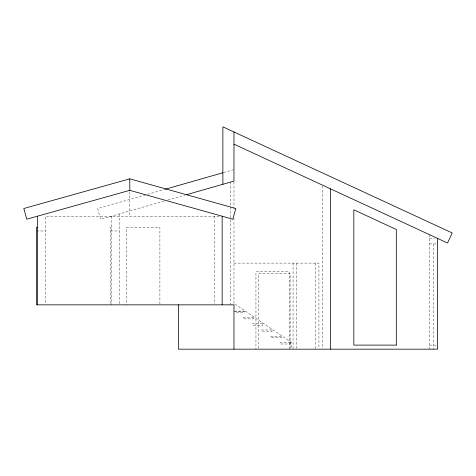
<?xml version="1.0" encoding="UTF-8"?>
<svg xmlns="http://www.w3.org/2000/svg" width="476" height="476" viewBox="0 0 476 476"><rect width="100%" height="100%" fill="white"/><g stroke="black" fill="none" stroke-linecap="round" stroke-linejoin="round"><path stroke-width="0.36" stroke-dasharray="2.38 1.78" d="M145.781 194.815L97.634 208.589L100.68 219.246L164.291 201.045M147.447 194.339L164.529 189.448M223.577 172.55L233.27 169.777M167.861 200.021L185.063 195.1M219.257 216.193L45.398 216.193L45.398 304.104M111.33 227.278L110.408 227.278L110.408 304.848M36.533 230.973L45.398 230.973M110.408 230.973L119.274 230.973M429.548 238.357L434.6 238.357M429.548 243.92L436.825 243.92M233.966 263.109L318.92 263.109L318.92 348.426M234.698 304.848L236.161 304.848L291.217 342.292L291.217 347.795M234.704 311.125L244.307 311.125L244.307 312.601L234.704 312.601M233.966 311.459L244.307 311.459M429.548 345.106L436.825 345.106M433.517 243.92L433.517 349.17M429.548 234.686L429.548 349.17M322.615 185.938L322.615 348.426M315.409 263.109L315.409 349.17M296.572 263.109L296.572 348.426M293.067 263.109L293.067 349.17M290.11 348.426L290.11 273.45L258.712 273.45L258.712 348.426M289.188 349.17L289.188 271.6L255.945 271.6L255.945 349.17M233.966 181.844L233.966 210.743M233.966 218.044L233.966 304.848M230.455 182.112L230.455 304.848M214.206 216.193L214.206 304.104M159.906 304.104L159.906 227.278L126.664 227.278L126.664 304.848M129.799 191.733L129.799 216.193M119.274 213.926L119.274 304.848M111.33 216.193L111.33 304.848M253.541 317.403L243.2 317.403L243.2 318.884L253.541 318.884L253.541 317.403M262.776 323.686L252.435 323.686L252.435 325.162L262.776 325.162L262.776 323.686M272.01 329.963L261.669 329.963L261.669 331.439L272.01 331.439L272.01 329.963M281.245 336.24L270.904 336.24L270.904 337.722L281.245 337.722L281.245 336.24M290.479 342.524L280.138 342.524L280.138 343.999L290.479 343.999L290.479 342.524"/><path stroke-width="0.71" d="M165.237 189.246L222.881 172.752M186.461 194.696L233.966 181.106L233.966 131.959M129.799 178.833L23.8 208.512L26.787 219.186L129.799 190.34L232.818 219.186L235.804 208.512L129.799 178.833L129.799 190.34M37.461 227.278L36.533 227.278L36.533 304.848L233.966 304.848L233.966 349.17M233.966 144.168L447.547 243.01L452.2 232.954L222.881 126.83L222.881 184.277M437.492 238.357L437.492 349.17L178.375 349.17L178.375 304.848M330.558 188.871L330.558 349.17M222.143 216.193L222.143 304.848M37.461 216.193L37.461 304.848M396.306 345.106L353.829 345.106L353.829 209.815L396.306 229.474L396.306 345.106"/></g></svg>
